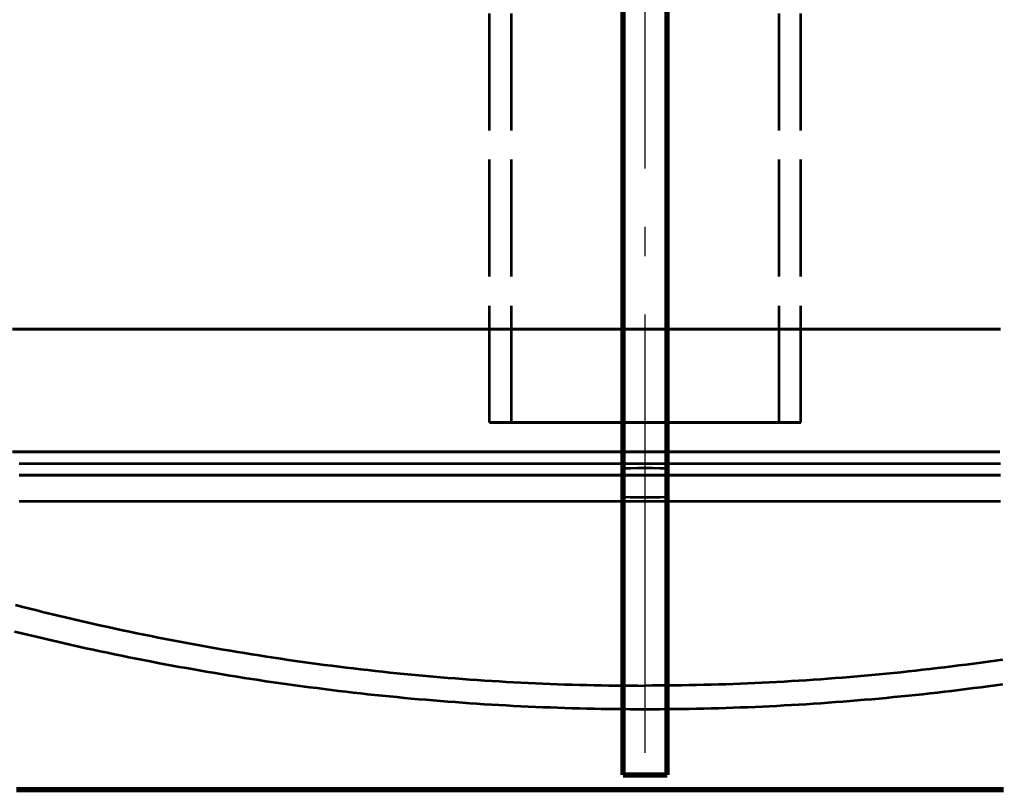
# Model space of a CAD drawing. Header units: millimetres. Extents: x 0 to 2382, y 0 to 420.
# Drawn here: x 137.77 to 171.25, y 153.47 to 179.81 of the extents above; entities that cross this region are included whole.
import ezdxf

# ---------------------------------------------------------------- set-up
doc = ezdxf.new("R2010")
doc.units = ezdxf.units.MM
doc.linetypes.add('IRAM-E-TRAZOS', pattern=[5, 4, -1])
doc.linetypes.add('IRAM-F-TRAZO-PUNTO', pattern=[20, 15, -2, 1, -2])
for name, color, linetype, lineweight in [('01-VISIBLE', 7, 'CONTINUOUS', 70), ('02-OCULTA', 4, 'IRAM-E-TRAZOS', 35), ('03-EJE', 1, 'IRAM-F-TRAZO-PUNTO', 18), ('04-COTA', 3, 'CONTINUOUS', 18)]:
    doc.layers.add(name, color=color, linetype=linetype, lineweight=lineweight)
doc.styles.add('ISO3098', font='isocpeur.ttf')
doc.dimstyles.new('FLAMA-IRAM', dxfattribs={"dimtxt": 3.5, "dimasz": 3.5, "dimexe": 2, "dimexo": 1.5, "dimgap": 1, "dimtad": 1, "dimdec": 1, "dimtxsty": 'ISO3098', "dimblk": 'IRAM_FLECHA', "dimblk1": 'IRAM_FLECHA', "dimblk2": 'IRAM_FLECHA', "dimcen": 2.5, "dimclrd": 256, "dimclre": 256, "dimclrt": 256, "dimazin": 3, "dimtfac": 1, "dimtmove": 0, "dimatfit": 3, "dimlwd": 18, "dimlwe": 18})

# ---------------------------------------------------------------- blocks, each defined once
blk = doc.blocks.new('IRAM_FLECHA')
blk.add_solid([(0, 0), (-1, 0.125), (-1, -0.125)])

msp = doc.modelspace()

# ---------------------------------------------------------------- linework, layer by layer
at = {"layer": '01-VISIBLE'}
for p, q in [((158.422, 153.971), (158.422, 204.809)), ((159.922, 153.971), (159.922, 204.809)), ((158.422, 153.971), (159.922, 153.971))]:
    msp.add_line(p, q, dxfattribs=at)
msp.add_lwpolyline([(137.672, 153.471), (137.922, 153.471), (138.172, 153.471), (138.422, 153.471), (138.672, 153.471), (138.922, 153.471), (139.172, 153.471), (139.422, 153.471), (139.672, 153.471), (139.922, 153.471), (140.172, 153.471), (140.422, 153.471), (140.672, 153.471), (140.922, 153.471), (141.172, 153.471), (141.422, 153.471), (141.672, 153.471), (141.922, 153.471), (142.172, 153.471), (142.422, 153.471), (142.672, 153.471), (142.922, 153.471), (143.172, 153.471), (143.422, 153.471), (143.672, 153.471), (143.922, 153.471), (144.172, 153.471), (144.422, 153.471), (144.672, 153.471), (144.922, 153.471), (145.172, 153.471), (145.422, 153.471), (145.672, 153.471), (145.922, 153.471), (146.172, 153.471), (146.422, 153.471), (146.672, 153.471), (146.922, 153.471), (147.172, 153.471), (147.422, 153.471), (147.672, 153.471), (147.922, 153.471), (148.172, 153.471), (148.422, 153.471), (148.672, 153.471), (148.922, 153.471), (149.172, 153.471), (149.422, 153.471), (149.672, 153.471), (149.922, 153.471), (150.172, 153.471), (150.422, 153.471), (150.672, 153.471), (150.922, 153.471), (151.172, 153.471), (151.422, 153.471), (151.672, 153.471), (151.922, 153.471), (152.172, 153.471), (152.422, 153.471), (152.672, 153.471), (152.922, 153.471), (153.172, 153.471), (153.422, 153.471), (153.672, 153.471), (153.922, 153.471), (154.172, 153.471), (154.422, 153.471), (154.672, 153.471), (154.922, 153.471), (155.172, 153.471), (155.422, 153.471), (155.672, 153.471), (155.922, 153.471), (156.172, 153.471), (156.422, 153.471), (156.672, 153.471), (156.922, 153.471), (157.172, 153.471), (157.422, 153.471), (157.672, 153.471), (157.922, 153.471), (158.172, 153.471), (158.422, 153.471), (158.672, 153.471), (158.922, 153.471), (159.172, 153.471), (159.422, 153.471), (159.672, 153.471), (159.922, 153.471), (160.172, 153.471), (160.422, 153.471), (160.672, 153.471), (160.922, 153.471), (161.172, 153.471), (161.422, 153.471), (161.672, 153.471), (161.922, 153.471), (162.172, 153.471), (162.422, 153.471), (162.672, 153.471), (162.922, 153.471), (163.172, 153.471), (163.422, 153.471), (163.672, 153.471), (163.922, 153.471), (164.172, 153.471), (164.422, 153.471), (164.672, 153.471), (164.922, 153.471), (165.172, 153.471), (165.422, 153.471), (165.672, 153.471), (165.922, 153.471), (166.172, 153.471), (166.422, 153.471), (166.672, 153.471), (166.922, 153.471), (167.172, 153.471), (167.422, 153.471), (167.672, 153.471), (167.922, 153.471), (168.172, 153.471), (168.422, 153.471), (168.672, 153.471), (168.922, 153.471), (169.172, 153.471), (169.422, 153.471), (169.672, 153.471), (169.922, 153.471), (170.172, 153.471), (170.422, 153.471), (170.672, 153.471), (170.922, 153.471), (171.172, 153.471), (171.422, 153.471)], dxfattribs=at)
at = {"layer": '02-OCULTA'}
for p, q in [((153.847, 166.021), (153.847, 342.821)), ((154.597, 166.021), (154.597, 342.821)), ((163.747, 166.021), (163.747, 342.821)), ((164.497, 166.021), (164.497, 342.821)), ((158.422, 164.465), (158.422, 311.114)), ((159.922, 164.465), (159.922, 311.114)), ((158.422, 153.971), (158.422, 163.478)), ((159.922, 153.971), (159.922, 163.478)), ((158.422, 153.971), (159.922, 153.971))]:
    msp.add_line(p, q, dxfattribs=at)
for points in [[(171.305, 169.221), (171.055, 169.221), (170.805, 169.221), (170.554, 169.221), (170.304, 169.221), (170.054, 169.221), (169.804, 169.221), (169.554, 169.221), (169.304, 169.221), (169.053, 169.221), (168.803, 169.221), (168.553, 169.221), (168.303, 169.221), (168.053, 169.221), (167.803, 169.221), (167.552, 169.221), (167.302, 169.221), (167.052, 169.221), (166.802, 169.221), (166.552, 169.221), (166.302, 169.221), (166.051, 169.221), (165.801, 169.221), (165.551, 169.221), (165.301, 169.221), (165.051, 169.221), (164.801, 169.221), (164.55, 169.221), (164.3, 169.221), (164.05, 169.221), (163.8, 169.221), (163.55, 169.221), (163.299, 169.221), (163.049, 169.221), (162.799, 169.221), (162.549, 169.221), (162.299, 169.221), (162.049, 169.221), (161.798, 169.221), (161.548, 169.221), (161.298, 169.221), (161.048, 169.221), (160.798, 169.221), (160.548, 169.221), (160.297, 169.221), (160.047, 169.221), (159.797, 169.221), (159.547, 169.221), (159.297, 169.221), (159.047, 169.221), (158.796, 169.221), (158.546, 169.221), (158.296, 169.221), (158.046, 169.221), (157.796, 169.221), (157.546, 169.221), (157.295, 169.221), (157.045, 169.221), (156.795, 169.221), (156.545, 169.221), (156.295, 169.221), (156.045, 169.221), (155.794, 169.221), (155.544, 169.221), (155.294, 169.221), (155.044, 169.221), (154.794, 169.221), (154.544, 169.221), (154.293, 169.221), (154.043, 169.221), (153.793, 169.221), (153.543, 169.221), (153.293, 169.221), (153.042, 169.221), (152.792, 169.221), (152.542, 169.221), (152.292, 169.221), (152.042, 169.221), (151.792, 169.221), (151.541, 169.221), (151.291, 169.221), (151.041, 169.221), (150.791, 169.221), (150.541, 169.221), (150.291, 169.221), (150.04, 169.221), (149.79, 169.221), (149.54, 169.221), (149.29, 169.221), (149.04, 169.221), (148.79, 169.221), (148.539, 169.221), (148.289, 169.221), (148.039, 169.221), (147.789, 169.221), (147.539, 169.221), (147.289, 169.221), (147.038, 169.221), (146.788, 169.221), (146.538, 169.221), (146.288, 169.221), (146.038, 169.221), (145.788, 169.221), (145.537, 169.221), (145.287, 169.221), (145.037, 169.221), (144.787, 169.221), (144.537, 169.221), (144.287, 169.221), (144.036, 169.221), (143.786, 169.221), (143.536, 169.221), (143.286, 169.221), (143.036, 169.221), (142.785, 169.221), (142.535, 169.221), (142.285, 169.221), (142.035, 169.221), (141.785, 169.221), (141.535, 169.221), (141.284, 169.221), (141.034, 169.221), (140.784, 169.221), (140.534, 169.221), (140.284, 169.221), (140.034, 169.221), (139.783, 169.221), (139.533, 169.221), (139.283, 169.221), (139.033, 169.221), (138.783, 169.221), (138.533, 169.221), (138.282, 169.221), (138.032, 169.221), (137.782, 169.221), (137.532, 169.221)], [(137.532, 169.221), (137.782, 169.221), (138.032, 169.221), (138.282, 169.221), (138.533, 169.221), (138.783, 169.221), (139.033, 169.221), (139.283, 169.221), (139.533, 169.221), (139.783, 169.221), (140.034, 169.221), (140.284, 169.221), (140.534, 169.221), (140.784, 169.221), (141.034, 169.221), (141.284, 169.221), (141.535, 169.221), (141.785, 169.221), (142.035, 169.221), (142.285, 169.221), (142.535, 169.221), (142.785, 169.221), (143.036, 169.221), (143.286, 169.221), (143.536, 169.221), (143.786, 169.221), (144.036, 169.221), (144.287, 169.221), (144.537, 169.221), (144.787, 169.221), (145.037, 169.221), (145.287, 169.221), (145.537, 169.221), (145.788, 169.221), (146.038, 169.221), (146.288, 169.221), (146.538, 169.221), (146.788, 169.221), (147.038, 169.221), (147.289, 169.221), (147.539, 169.221), (147.789, 169.221), (148.039, 169.221), (148.289, 169.221), (148.539, 169.221), (148.79, 169.221), (149.04, 169.221), (149.29, 169.221), (149.54, 169.221), (149.79, 169.221), (150.04, 169.221), (150.291, 169.221), (150.541, 169.221), (150.791, 169.221), (151.041, 169.221), (151.291, 169.221), (151.541, 169.221), (151.792, 169.221), (152.042, 169.221), (152.292, 169.221), (152.542, 169.221), (152.792, 169.221), (153.042, 169.221), (153.293, 169.221), (153.543, 169.221), (153.793, 169.221), (154.043, 169.221), (154.293, 169.221), (154.544, 169.221), (154.794, 169.221), (155.044, 169.221), (155.294, 169.221), (155.544, 169.221), (155.794, 169.221), (156.045, 169.221), (156.295, 169.221), (156.545, 169.221), (156.795, 169.221), (157.045, 169.221), (157.295, 169.221), (157.546, 169.221), (157.796, 169.221), (158.046, 169.221), (158.296, 169.221), (158.546, 169.221), (158.796, 169.221), (159.047, 169.221), (159.297, 169.221), (159.547, 169.221), (159.797, 169.221), (160.047, 169.221), (160.297, 169.221), (160.548, 169.221), (160.798, 169.221), (161.048, 169.221), (161.298, 169.221), (161.548, 169.221), (161.798, 169.221), (162.049, 169.221), (162.299, 169.221), (162.549, 169.221), (162.799, 169.221), (163.049, 169.221), (163.299, 169.221), (163.55, 169.221), (163.8, 169.221), (164.05, 169.221), (164.3, 169.221), (164.55, 169.221), (164.801, 169.221), (165.051, 169.221), (165.301, 169.221), (165.551, 169.221), (165.801, 169.221), (166.051, 169.221), (166.302, 169.221), (166.552, 169.221), (166.802, 169.221), (167.052, 169.221), (167.302, 169.221), (167.552, 169.221), (167.803, 169.221), (168.053, 169.221), (168.303, 169.221), (168.553, 169.221), (168.803, 169.221), (169.053, 169.221), (169.304, 169.221), (169.554, 169.221), (169.804, 169.221), (170.054, 169.221), (170.304, 169.221), (170.554, 169.221), (170.805, 169.221), (171.055, 169.221), (171.305, 169.221)], [(171.321, 169.221), (171.07, 169.221), (170.82, 169.221), (170.569, 169.221), (170.319, 169.221), (170.068, 169.221), (169.818, 169.221), (169.567, 169.221), (169.317, 169.221), (169.066, 169.221), (168.816, 169.221), (168.565, 169.221), (168.315, 169.221), (168.064, 169.221), (167.814, 169.221), (167.563, 169.221), (167.313, 169.221), (167.062, 169.221), (166.812, 169.221), (166.561, 169.221), (166.311, 169.221), (166.06, 169.221), (165.81, 169.221), (165.559, 169.221), (165.309, 169.221), (165.058, 169.221), (164.808, 169.221), (164.557, 169.221), (164.307, 169.221), (164.056, 169.221), (163.806, 169.221), (163.555, 169.221), (163.305, 169.221), (163.054, 169.221), (162.804, 169.221), (162.553, 169.221), (162.303, 169.221), (162.052, 169.221), (161.802, 169.221), (161.551, 169.221), (161.301, 169.221), (161.05, 169.221), (160.8, 169.221), (160.549, 169.221), (160.299, 169.221), (160.048, 169.221), (159.798, 169.221), (159.547, 169.221), (159.297, 169.221), (159.046, 169.221), (158.796, 169.221), (158.545, 169.221), (158.295, 169.221), (158.044, 169.221), (157.794, 169.221), (157.543, 169.221), (157.293, 169.221), (157.042, 169.221), (156.792, 169.221), (156.541, 169.221), (156.291, 169.221), (156.04, 169.221), (155.79, 169.221), (155.539, 169.221), (155.289, 169.221), (155.038, 169.221), (154.788, 169.221), (154.537, 169.221), (154.287, 169.221), (154.036, 169.221), (153.786, 169.221), (153.535, 169.221), (153.285, 169.221), (153.034, 169.221), (152.784, 169.221), (152.533, 169.221), (152.283, 169.221), (152.032, 169.221), (151.782, 169.221), (151.531, 169.221), (151.281, 169.221), (151.03, 169.221), (150.78, 169.221), (150.529, 169.221), (150.279, 169.221), (150.028, 169.221), (149.778, 169.221), (149.527, 169.221), (149.277, 169.221), (149.026, 169.221), (148.776, 169.221), (148.525, 169.221), (148.275, 169.221), (148.024, 169.221), (147.774, 169.221), (147.523, 169.221), (147.273, 169.221), (147.022, 169.221), (146.772, 169.221), (146.521, 169.221), (146.271, 169.221), (146.02, 169.221), (145.77, 169.221), (145.519, 169.221), (145.269, 169.221), (145.018, 169.221), (144.768, 169.221), (144.517, 169.221), (144.267, 169.221), (144.016, 169.221), (143.766, 169.221), (143.515, 169.221), (143.265, 169.221), (143.014, 169.221), (142.764, 169.221), (142.513, 169.221), (142.263, 169.221), (142.012, 169.221), (141.762, 169.221), (141.511, 169.221), (141.261, 169.221), (141.01, 169.221), (140.76, 169.221), (140.509, 169.221), (140.259, 169.221), (140.008, 169.221), (139.758, 169.221), (139.507, 169.221), (139.257, 169.221), (139.006, 169.221), (138.756, 169.221), (138.505, 169.221), (138.255, 169.221), (138.004, 169.221), (137.754, 169.221)], [(137.754, 169.221), (138.004, 169.221), (138.255, 169.221), (138.505, 169.221), (138.756, 169.221), (139.006, 169.221), (139.257, 169.221), (139.507, 169.221), (139.758, 169.221), (140.008, 169.221), (140.259, 169.221), (140.509, 169.221), (140.76, 169.221), (141.01, 169.221), (141.261, 169.221), (141.511, 169.221), (141.762, 169.221), (142.012, 169.221), (142.263, 169.221), (142.513, 169.221), (142.764, 169.221), (143.014, 169.221), (143.265, 169.221), (143.515, 169.221), (143.766, 169.221), (144.016, 169.221), (144.267, 169.221), (144.517, 169.221), (144.768, 169.221), (145.018, 169.221), (145.269, 169.221), (145.519, 169.221), (145.77, 169.221), (146.02, 169.221), (146.271, 169.221), (146.521, 169.221), (146.772, 169.221), (147.022, 169.221), (147.273, 169.221), (147.523, 169.221), (147.774, 169.221), (148.024, 169.221), (148.275, 169.221), (148.525, 169.221), (148.776, 169.221), (149.026, 169.221), (149.277, 169.221), (149.527, 169.221), (149.778, 169.221), (150.028, 169.221), (150.279, 169.221), (150.529, 169.221), (150.78, 169.221), (151.03, 169.221), (151.281, 169.221), (151.531, 169.221), (151.782, 169.221), (152.032, 169.221), (152.283, 169.221), (152.533, 169.221), (152.784, 169.221), (153.034, 169.221), (153.285, 169.221), (153.535, 169.221), (153.786, 169.221), (154.036, 169.221), (154.287, 169.221), (154.537, 169.221), (154.788, 169.221), (155.038, 169.221), (155.289, 169.221), (155.539, 169.221), (155.79, 169.221), (156.04, 169.221), (156.291, 169.221), (156.541, 169.221), (156.792, 169.221), (157.042, 169.221), (157.293, 169.221), (157.543, 169.221), (157.794, 169.221), (158.044, 169.221), (158.295, 169.221), (158.545, 169.221), (158.796, 169.221), (159.046, 169.221), (159.297, 169.221), (159.547, 169.221), (159.798, 169.221), (160.048, 169.221), (160.299, 169.221), (160.549, 169.221), (160.8, 169.221), (161.05, 169.221), (161.301, 169.221), (161.551, 169.221), (161.802, 169.221), (162.052, 169.221), (162.303, 169.221), (162.553, 169.221), (162.804, 169.221), (163.054, 169.221), (163.305, 169.221), (163.555, 169.221), (163.806, 169.221), (164.056, 169.221), (164.307, 169.221), (164.557, 169.221), (164.808, 169.221), (165.058, 169.221), (165.309, 169.221), (165.559, 169.221), (165.81, 169.221), (166.06, 169.221), (166.311, 169.221), (166.561, 169.221), (166.812, 169.221), (167.062, 169.221), (167.313, 169.221), (167.563, 169.221), (167.814, 169.221), (168.064, 169.221), (168.315, 169.221), (168.565, 169.221), (168.816, 169.221), (169.066, 169.221), (169.317, 169.221), (169.567, 169.221), (169.818, 169.221), (170.068, 169.221), (170.319, 169.221), (170.569, 169.221), (170.82, 169.221), (171.07, 169.221), (171.321, 169.221)], [(164.497, 166.021), (164.243, 166.021), (163.99, 166.021), (163.736, 166.021), (163.482, 166.021), (163.229, 166.021), (162.975, 166.021), (162.722, 166.021), (162.468, 166.021), (162.215, 166.021), (161.961, 166.021), (161.707, 166.021), (161.454, 166.021), (161.2, 166.021), (160.947, 166.021), (160.693, 166.021), (160.44, 166.021), (160.186, 166.021), (159.932, 166.021), (159.679, 166.021), (159.425, 166.021), (159.172, 166.021), (158.918, 166.021), (158.665, 166.021), (158.411, 166.021), (158.157, 166.021), (157.904, 166.021), (157.65, 166.021), (157.397, 166.021), (157.143, 166.021), (156.89, 166.021), (156.636, 166.021), (156.382, 166.021), (156.129, 166.021), (155.875, 166.021), (155.622, 166.021), (155.368, 166.021), (155.115, 166.021), (154.861, 166.021), (154.607, 166.021), (154.354, 166.021), (154.1, 166.021), (153.847, 166.021)], [(153.847, 166.021), (154.1, 166.021), (154.354, 166.021), (154.607, 166.021), (154.861, 166.021), (155.115, 166.021), (155.368, 166.021), (155.622, 166.021), (155.875, 166.021), (156.129, 166.021), (156.382, 166.021), (156.636, 166.021), (156.89, 166.021), (157.143, 166.021), (157.397, 166.021), (157.65, 166.021), (157.904, 166.021), (158.157, 166.021), (158.411, 166.021), (158.665, 166.021), (158.918, 166.021), (159.172, 166.021), (159.425, 166.021), (159.679, 166.021), (159.932, 166.021), (160.186, 166.021), (160.44, 166.021), (160.693, 166.021), (160.947, 166.021), (161.2, 166.021), (161.454, 166.021), (161.707, 166.021), (161.961, 166.021), (162.215, 166.021), (162.468, 166.021), (162.722, 166.021), (162.975, 166.021), (163.229, 166.021), (163.482, 166.021), (163.736, 166.021), (163.99, 166.021), (164.243, 166.021), (164.497, 166.021)], [(163.747, 166.021), (163.492, 166.021), (163.238, 166.021), (162.984, 166.021), (162.73, 166.021), (162.476, 166.021), (162.222, 166.021), (161.967, 166.021), (161.713, 166.021), (161.459, 166.021), (161.205, 166.021), (160.951, 166.021), (160.697, 166.021), (160.442, 166.021), (160.188, 166.021), (159.934, 166.021), (159.68, 166.021), (159.426, 166.021), (159.172, 166.021), (158.917, 166.021), (158.663, 166.021), (158.409, 166.021), (158.155, 166.021), (157.901, 166.021), (157.647, 166.021), (157.392, 166.021), (157.138, 166.021), (156.884, 166.021), (156.63, 166.021), (156.376, 166.021), (156.122, 166.021), (155.867, 166.021), (155.613, 166.021), (155.359, 166.021), (155.105, 166.021), (154.851, 166.021), (154.597, 166.021)], [(154.597, 166.021), (154.851, 166.021), (155.105, 166.021), (155.359, 166.021), (155.613, 166.021), (155.867, 166.021), (156.122, 166.021), (156.376, 166.021), (156.63, 166.021), (156.884, 166.021), (157.138, 166.021), (157.392, 166.021), (157.647, 166.021), (157.901, 166.021), (158.155, 166.021), (158.409, 166.021), (158.663, 166.021), (158.917, 166.021), (159.172, 166.021), (159.426, 166.021), (159.68, 166.021), (159.934, 166.021), (160.188, 166.021), (160.442, 166.021), (160.697, 166.021), (160.951, 166.021), (161.205, 166.021), (161.459, 166.021), (161.713, 166.021), (161.967, 166.021), (162.222, 166.021), (162.476, 166.021), (162.73, 166.021), (162.984, 166.021), (163.238, 166.021), (163.492, 166.021), (163.747, 166.021)], [(171.305, 165.021), (171.055, 165.021), (170.805, 165.021), (170.554, 165.021), (170.304, 165.021), (170.054, 165.021), (169.804, 165.021), (169.554, 165.021), (169.304, 165.021), (169.053, 165.021), (168.803, 165.021), (168.553, 165.021), (168.303, 165.021), (168.053, 165.021), (167.803, 165.021), (167.552, 165.021), (167.302, 165.021), (167.052, 165.021), (166.802, 165.021), (166.552, 165.021), (166.302, 165.021), (166.051, 165.021), (165.801, 165.021), (165.551, 165.021), (165.301, 165.021), (165.051, 165.021), (164.801, 165.021), (164.55, 165.021), (164.3, 165.021), (164.05, 165.021), (163.8, 165.021), (163.55, 165.021), (163.299, 165.021), (163.049, 165.021), (162.799, 165.021), (162.549, 165.021), (162.299, 165.021), (162.049, 165.021), (161.798, 165.021), (161.548, 165.021), (161.298, 165.021), (161.048, 165.021), (160.798, 165.021), (160.548, 165.021), (160.297, 165.021), (160.047, 165.021), (159.797, 165.021), (159.547, 165.021), (159.297, 165.021), (159.047, 165.021), (158.796, 165.021), (158.546, 165.021), (158.296, 165.021), (158.046, 165.021), (157.796, 165.021), (157.546, 165.021), (157.295, 165.021), (157.045, 165.021), (156.795, 165.021), (156.545, 165.021), (156.295, 165.021), (156.045, 165.021), (155.794, 165.021), (155.544, 165.021), (155.294, 165.021), (155.044, 165.021), (154.794, 165.021), (154.544, 165.021), (154.293, 165.021), (154.043, 165.021), (153.793, 165.021), (153.543, 165.021), (153.293, 165.021), (153.042, 165.021), (152.792, 165.021), (152.542, 165.021), (152.292, 165.021), (152.042, 165.021), (151.792, 165.021), (151.541, 165.021), (151.291, 165.021), (151.041, 165.021), (150.791, 165.021), (150.541, 165.021), (150.291, 165.021), (150.04, 165.021), (149.79, 165.021), (149.54, 165.021), (149.29, 165.021), (149.04, 165.021), (148.79, 165.021), (148.539, 165.021), (148.289, 165.021), (148.039, 165.021), (147.789, 165.021), (147.539, 165.021), (147.289, 165.021), (147.038, 165.021), (146.788, 165.021), (146.538, 165.021), (146.288, 165.021), (146.038, 165.021), (145.788, 165.021), (145.537, 165.021), (145.287, 165.021), (145.037, 165.021), (144.787, 165.021), (144.537, 165.021), (144.287, 165.021), (144.036, 165.021), (143.786, 165.021), (143.536, 165.021), (143.286, 165.021), (143.036, 165.021), (142.785, 165.021), (142.535, 165.021), (142.285, 165.021), (142.035, 165.021), (141.785, 165.021), (141.535, 165.021), (141.284, 165.021), (141.034, 165.021), (140.784, 165.021), (140.534, 165.021), (140.284, 165.021), (140.034, 165.021), (139.783, 165.021), (139.533, 165.021), (139.283, 165.021), (139.033, 165.021), (138.783, 165.021), (138.533, 165.021), (138.282, 165.021), (138.032, 165.021), (137.782, 165.021), (137.532, 165.021)], [(137.532, 165.021), (137.782, 165.021), (138.032, 165.021), (138.282, 165.021), (138.533, 165.021), (138.783, 165.021), (139.033, 165.021), (139.283, 165.021), (139.533, 165.021), (139.783, 165.021), (140.034, 165.021), (140.284, 165.021), (140.534, 165.021), (140.784, 165.021), (141.034, 165.021), (141.284, 165.021), (141.535, 165.021), (141.785, 165.021), (142.035, 165.021), (142.285, 165.021), (142.535, 165.021), (142.785, 165.021), (143.036, 165.021), (143.286, 165.021), (143.536, 165.021), (143.786, 165.021), (144.036, 165.021), (144.287, 165.021), (144.537, 165.021), (144.787, 165.021), (145.037, 165.021), (145.287, 165.021), (145.537, 165.021), (145.788, 165.021), (146.038, 165.021), (146.288, 165.021), (146.538, 165.021), (146.788, 165.021), (147.038, 165.021), (147.289, 165.021), (147.539, 165.021), (147.789, 165.021), (148.039, 165.021), (148.289, 165.021), (148.539, 165.021), (148.79, 165.021), (149.04, 165.021), (149.29, 165.021), (149.54, 165.021), (149.79, 165.021), (150.04, 165.021), (150.291, 165.021), (150.541, 165.021), (150.791, 165.021), (151.041, 165.021), (151.291, 165.021), (151.541, 165.021), (151.792, 165.021), (152.042, 165.021), (152.292, 165.021), (152.542, 165.021), (152.792, 165.021), (153.042, 165.021), (153.293, 165.021), (153.543, 165.021), (153.793, 165.021), (154.043, 165.021), (154.293, 165.021), (154.544, 165.021), (154.794, 165.021), (155.044, 165.021), (155.294, 165.021), (155.544, 165.021), (155.794, 165.021), (156.045, 165.021), (156.295, 165.021), (156.545, 165.021), (156.795, 165.021), (157.045, 165.021), (157.295, 165.021), (157.546, 165.021), (157.796, 165.021), (158.046, 165.021), (158.296, 165.021), (158.546, 165.021), (158.796, 165.021), (159.047, 165.021), (159.297, 165.021), (159.547, 165.021), (159.797, 165.021), (160.047, 165.021), (160.297, 165.021), (160.548, 165.021), (160.798, 165.021), (161.048, 165.021), (161.298, 165.021), (161.548, 165.021), (161.798, 165.021), (162.049, 165.021), (162.299, 165.021), (162.549, 165.021), (162.799, 165.021), (163.049, 165.021), (163.299, 165.021), (163.55, 165.021), (163.8, 165.021), (164.05, 165.021), (164.3, 165.021), (164.55, 165.021), (164.801, 165.021), (165.051, 165.021), (165.301, 165.021), (165.551, 165.021), (165.801, 165.021), (166.051, 165.021), (166.302, 165.021), (166.552, 165.021), (166.802, 165.021), (167.052, 165.021), (167.302, 165.021), (167.552, 165.021), (167.803, 165.021), (168.053, 165.021), (168.303, 165.021), (168.553, 165.021), (168.803, 165.021), (169.053, 165.021), (169.304, 165.021), (169.554, 165.021), (169.804, 165.021), (170.054, 165.021), (170.304, 165.021), (170.554, 165.021), (170.805, 165.021), (171.055, 165.021), (171.305, 165.021)], [(171.321, 164.611), (171.07, 164.611), (170.82, 164.611), (170.569, 164.611), (170.319, 164.611), (170.068, 164.611), (169.818, 164.611), (169.567, 164.611), (169.317, 164.611), (169.066, 164.611), (168.816, 164.611), (168.565, 164.611), (168.315, 164.611), (168.064, 164.611), (167.814, 164.611), (167.563, 164.611), (167.313, 164.611), (167.062, 164.611), (166.812, 164.611), (166.561, 164.611), (166.311, 164.611), (166.06, 164.611), (165.81, 164.611), (165.559, 164.611), (165.309, 164.611), (165.058, 164.611), (164.808, 164.611), (164.557, 164.611), (164.307, 164.611), (164.056, 164.611), (163.806, 164.611), (163.555, 164.611), (163.305, 164.611), (163.054, 164.611), (162.804, 164.611), (162.553, 164.611), (162.303, 164.611), (162.052, 164.611), (161.802, 164.611), (161.551, 164.611), (161.301, 164.611), (161.05, 164.611), (160.8, 164.611), (160.549, 164.611), (160.299, 164.611), (160.048, 164.611), (159.798, 164.611), (159.547, 164.611), (159.297, 164.611), (159.046, 164.611), (158.796, 164.611), (158.545, 164.611), (158.295, 164.611), (158.044, 164.611), (157.794, 164.611), (157.543, 164.611), (157.293, 164.611), (157.042, 164.611), (156.792, 164.611), (156.541, 164.611), (156.291, 164.611), (156.04, 164.611), (155.79, 164.611), (155.539, 164.611), (155.289, 164.611), (155.038, 164.611), (154.788, 164.611), (154.537, 164.611), (154.287, 164.611), (154.036, 164.611), (153.786, 164.611), (153.535, 164.611), (153.285, 164.611), (153.034, 164.611), (152.784, 164.611), (152.533, 164.611), (152.283, 164.611), (152.032, 164.611), (151.782, 164.611), (151.531, 164.611), (151.281, 164.611), (151.03, 164.611), (150.78, 164.611), (150.529, 164.611), (150.279, 164.611), (150.028, 164.611), (149.778, 164.611), (149.527, 164.611), (149.277, 164.611), (149.026, 164.611), (148.776, 164.611), (148.525, 164.611), (148.275, 164.611), (148.024, 164.611), (147.774, 164.611), (147.523, 164.611), (147.273, 164.611), (147.022, 164.611), (146.772, 164.611), (146.521, 164.611), (146.271, 164.611), (146.02, 164.611), (145.77, 164.611), (145.519, 164.611), (145.269, 164.611), (145.018, 164.611), (144.768, 164.611), (144.517, 164.611), (144.267, 164.611), (144.016, 164.611), (143.766, 164.611), (143.515, 164.611), (143.265, 164.611), (143.014, 164.611), (142.764, 164.611), (142.513, 164.611), (142.263, 164.611), (142.012, 164.611), (141.762, 164.611), (141.511, 164.611), (141.261, 164.611), (141.01, 164.611), (140.76, 164.611), (140.509, 164.611), (140.259, 164.611), (140.008, 164.611), (139.758, 164.611), (139.507, 164.611), (139.257, 164.611), (139.006, 164.611), (138.756, 164.611), (138.505, 164.611), (138.255, 164.611), (138.004, 164.611), (137.754, 164.611)], [(171.321, 164.611), (171.07, 164.611), (170.82, 164.611), (170.569, 164.611), (170.319, 164.611), (170.068, 164.611), (169.818, 164.611), (169.567, 164.611), (169.317, 164.611), (169.066, 164.611), (168.816, 164.611), (168.565, 164.611), (168.315, 164.611), (168.064, 164.611), (167.814, 164.611), (167.563, 164.611), (167.313, 164.611), (167.062, 164.611), (166.812, 164.611), (166.561, 164.611), (166.311, 164.611), (166.06, 164.611), (165.81, 164.611), (165.559, 164.611), (165.309, 164.611), (165.058, 164.611), (164.808, 164.611), (164.557, 164.611), (164.307, 164.611), (164.056, 164.611), (163.806, 164.611), (163.555, 164.611), (163.305, 164.611), (163.054, 164.611), (162.804, 164.611), (162.553, 164.611), (162.303, 164.611), (162.052, 164.611), (161.802, 164.611), (161.551, 164.611), (161.301, 164.611), (161.05, 164.611), (160.8, 164.611), (160.549, 164.611), (160.299, 164.611), (160.048, 164.611), (159.798, 164.611), (159.547, 164.611), (159.297, 164.611), (159.046, 164.611), (158.796, 164.611), (158.545, 164.611), (158.295, 164.611), (158.044, 164.611), (157.794, 164.611), (157.543, 164.611), (157.293, 164.611), (157.042, 164.611), (156.792, 164.611), (156.541, 164.611), (156.291, 164.611), (156.04, 164.611), (155.79, 164.611), (155.539, 164.611), (155.289, 164.611), (155.038, 164.611), (154.788, 164.611), (154.537, 164.611), (154.287, 164.611), (154.036, 164.611), (153.786, 164.611), (153.535, 164.611), (153.285, 164.611), (153.034, 164.611), (152.784, 164.611), (152.533, 164.611), (152.283, 164.611), (152.032, 164.611), (151.782, 164.611), (151.531, 164.611), (151.281, 164.611), (151.03, 164.611), (150.78, 164.611), (150.529, 164.611), (150.279, 164.611), (150.028, 164.611), (149.778, 164.611), (149.527, 164.611), (149.277, 164.611), (149.026, 164.611), (148.776, 164.611), (148.525, 164.611), (148.275, 164.611), (148.024, 164.611), (147.774, 164.611), (147.523, 164.611), (147.273, 164.611), (147.022, 164.611), (146.772, 164.611), (146.521, 164.611), (146.271, 164.611), (146.02, 164.611), (145.77, 164.611), (145.519, 164.611), (145.269, 164.611), (145.018, 164.611), (144.768, 164.611), (144.517, 164.611), (144.267, 164.611), (144.016, 164.611), (143.766, 164.611), (143.515, 164.611), (143.265, 164.611), (143.014, 164.611), (142.764, 164.611), (142.513, 164.611), (142.263, 164.611), (142.012, 164.611), (141.762, 164.611), (141.511, 164.611), (141.261, 164.611), (141.01, 164.611), (140.76, 164.611), (140.509, 164.611), (140.259, 164.611), (140.008, 164.611), (139.758, 164.611), (139.507, 164.611), (139.257, 164.611), (139.006, 164.611), (138.756, 164.611), (138.505, 164.611), (138.255, 164.611), (138.004, 164.611), (137.754, 164.611)], [(158.422, 164.465), (158.672, 164.468), (158.922, 164.47), (159.172, 164.471), (159.422, 164.47), (159.672, 164.468), (159.922, 164.465)], [(158.422, 163.971), (158.422, 164.054), (158.422, 164.136), (158.422, 164.218), (158.422, 164.3), (158.422, 164.383), (158.422, 164.465)], [(159.922, 163.971), (159.922, 164.054), (159.922, 164.136), (159.922, 164.218), (159.922, 164.3), (159.922, 164.383), (159.922, 164.465)], [(171.321, 164.221), (171.07, 164.221), (170.82, 164.221), (170.569, 164.221), (170.319, 164.221), (170.068, 164.221), (169.818, 164.221), (169.567, 164.221), (169.317, 164.221), (169.066, 164.221), (168.816, 164.221), (168.565, 164.221), (168.315, 164.221), (168.064, 164.221), (167.814, 164.221), (167.563, 164.221), (167.313, 164.221), (167.062, 164.221), (166.812, 164.221), (166.561, 164.221), (166.311, 164.221), (166.06, 164.221), (165.81, 164.221), (165.559, 164.221), (165.309, 164.221), (165.058, 164.221), (164.808, 164.221), (164.557, 164.221), (164.307, 164.221), (164.056, 164.221), (163.806, 164.221), (163.555, 164.221), (163.305, 164.221), (163.054, 164.221), (162.804, 164.221), (162.553, 164.221), (162.303, 164.221), (162.052, 164.221), (161.802, 164.221), (161.551, 164.221), (161.301, 164.221), (161.05, 164.221), (160.8, 164.221), (160.549, 164.221), (160.299, 164.221), (160.048, 164.221), (159.798, 164.221), (159.547, 164.221), (159.297, 164.221), (159.046, 164.221), (158.796, 164.221), (158.545, 164.221), (158.295, 164.221), (158.044, 164.221), (157.794, 164.221), (157.543, 164.221), (157.293, 164.221), (157.042, 164.221), (156.792, 164.221), (156.541, 164.221), (156.291, 164.221), (156.04, 164.221), (155.79, 164.221), (155.539, 164.221), (155.289, 164.221), (155.038, 164.221), (154.788, 164.221), (154.537, 164.221), (154.287, 164.221), (154.036, 164.221), (153.786, 164.221), (153.535, 164.221), (153.285, 164.221), (153.034, 164.221), (152.784, 164.221), (152.533, 164.221), (152.283, 164.221), (152.032, 164.221), (151.782, 164.221), (151.531, 164.221), (151.281, 164.221), (151.03, 164.221), (150.78, 164.221), (150.529, 164.221), (150.279, 164.221), (150.028, 164.221), (149.778, 164.221), (149.527, 164.221), (149.277, 164.221), (149.026, 164.221), (148.776, 164.221), (148.525, 164.221), (148.275, 164.221), (148.024, 164.221), (147.774, 164.221), (147.523, 164.221), (147.273, 164.221), (147.022, 164.221), (146.772, 164.221), (146.521, 164.221), (146.271, 164.221), (146.02, 164.221), (145.77, 164.221), (145.519, 164.221), (145.269, 164.221), (145.018, 164.221), (144.768, 164.221), (144.517, 164.221), (144.267, 164.221), (144.016, 164.221), (143.766, 164.221), (143.515, 164.221), (143.265, 164.221), (143.014, 164.221), (142.764, 164.221), (142.513, 164.221), (142.263, 164.221), (142.012, 164.221), (141.762, 164.221), (141.511, 164.221), (141.261, 164.221), (141.01, 164.221), (140.76, 164.221), (140.509, 164.221), (140.259, 164.221), (140.008, 164.221), (139.758, 164.221), (139.507, 164.221), (139.257, 164.221), (139.006, 164.221), (138.756, 164.221), (138.505, 164.221), (138.255, 164.221), (138.004, 164.221), (137.754, 164.221)], [(137.754, 164.221), (138.004, 164.221), (138.255, 164.221), (138.505, 164.221), (138.756, 164.221), (139.006, 164.221), (139.257, 164.221), (139.507, 164.221), (139.758, 164.221), (140.008, 164.221), (140.259, 164.221), (140.509, 164.221), (140.76, 164.221), (141.01, 164.221), (141.261, 164.221), (141.511, 164.221), (141.762, 164.221), (142.012, 164.221), (142.263, 164.221), (142.513, 164.221), (142.764, 164.221), (143.014, 164.221), (143.265, 164.221), (143.515, 164.221), (143.766, 164.221), (144.016, 164.221), (144.267, 164.221), (144.517, 164.221), (144.768, 164.221), (145.018, 164.221), (145.269, 164.221), (145.519, 164.221), (145.77, 164.221), (146.02, 164.221), (146.271, 164.221), (146.521, 164.221), (146.772, 164.221), (147.022, 164.221), (147.273, 164.221), (147.523, 164.221), (147.774, 164.221), (148.024, 164.221), (148.275, 164.221), (148.525, 164.221), (148.776, 164.221), (149.026, 164.221), (149.277, 164.221), (149.527, 164.221), (149.778, 164.221), (150.028, 164.221), (150.279, 164.221), (150.529, 164.221), (150.78, 164.221), (151.03, 164.221), (151.281, 164.221), (151.531, 164.221), (151.782, 164.221), (152.032, 164.221), (152.283, 164.221), (152.533, 164.221), (152.784, 164.221), (153.034, 164.221), (153.285, 164.221), (153.535, 164.221), (153.786, 164.221), (154.036, 164.221), (154.287, 164.221), (154.537, 164.221), (154.788, 164.221), (155.038, 164.221), (155.289, 164.221), (155.539, 164.221), (155.79, 164.221), (156.04, 164.221), (156.291, 164.221), (156.541, 164.221), (156.792, 164.221), (157.042, 164.221), (157.293, 164.221), (157.543, 164.221), (157.794, 164.221), (158.044, 164.221), (158.295, 164.221), (158.545, 164.221), (158.796, 164.221), (159.046, 164.221), (159.297, 164.221), (159.547, 164.221), (159.798, 164.221), (160.048, 164.221), (160.299, 164.221), (160.549, 164.221), (160.8, 164.221), (161.05, 164.221), (161.301, 164.221), (161.551, 164.221), (161.802, 164.221), (162.052, 164.221), (162.303, 164.221), (162.553, 164.221), (162.804, 164.221), (163.054, 164.221), (163.305, 164.221), (163.555, 164.221), (163.806, 164.221), (164.056, 164.221), (164.307, 164.221), (164.557, 164.221), (164.808, 164.221), (165.058, 164.221), (165.309, 164.221), (165.559, 164.221), (165.81, 164.221), (166.06, 164.221), (166.311, 164.221), (166.561, 164.221), (166.812, 164.221), (167.062, 164.221), (167.313, 164.221), (167.563, 164.221), (167.814, 164.221), (168.064, 164.221), (168.315, 164.221), (168.565, 164.221), (168.816, 164.221), (169.066, 164.221), (169.317, 164.221), (169.567, 164.221), (169.818, 164.221), (170.068, 164.221), (170.319, 164.221), (170.569, 164.221), (170.82, 164.221), (171.07, 164.221), (171.321, 164.221)], [(158.422, 163.478), (158.422, 163.56), (158.422, 163.642), (158.422, 163.725), (158.422, 163.807), (158.422, 163.889), (158.422, 163.971)], [(159.922, 163.478), (159.922, 163.56), (159.922, 163.642), (159.922, 163.725), (159.922, 163.807), (159.922, 163.889), (159.922, 163.971)], [(158.422, 163.478), (158.672, 163.475), (158.922, 163.473), (159.172, 163.472), (159.422, 163.473), (159.672, 163.475), (159.922, 163.478)], [(137.754, 163.331), (138.004, 163.331), (138.255, 163.331), (138.505, 163.331), (138.756, 163.331), (139.006, 163.331), (139.257, 163.331), (139.507, 163.331), (139.758, 163.331), (140.008, 163.331), (140.259, 163.331), (140.509, 163.331), (140.76, 163.331), (141.01, 163.331), (141.261, 163.331), (141.511, 163.331), (141.762, 163.331), (142.012, 163.331), (142.263, 163.331), (142.513, 163.331), (142.764, 163.331), (143.014, 163.331), (143.265, 163.331), (143.515, 163.331), (143.766, 163.331), (144.016, 163.331), (144.267, 163.331), (144.517, 163.331), (144.768, 163.331), (145.018, 163.331), (145.269, 163.331), (145.519, 163.331), (145.77, 163.331), (146.02, 163.331), (146.271, 163.331), (146.521, 163.331), (146.772, 163.331), (147.022, 163.331), (147.273, 163.331), (147.523, 163.331), (147.774, 163.331), (148.024, 163.331), (148.275, 163.331), (148.525, 163.331), (148.776, 163.331), (149.026, 163.331), (149.277, 163.331), (149.527, 163.331), (149.778, 163.331), (150.028, 163.331), (150.279, 163.331), (150.529, 163.331), (150.78, 163.331), (151.03, 163.331), (151.281, 163.331), (151.531, 163.331), (151.782, 163.331), (152.032, 163.331), (152.283, 163.331), (152.533, 163.331), (152.784, 163.331), (153.034, 163.331), (153.285, 163.331), (153.535, 163.331), (153.786, 163.331), (154.036, 163.331), (154.287, 163.331), (154.537, 163.331), (154.788, 163.331), (155.038, 163.331), (155.289, 163.331), (155.539, 163.331), (155.79, 163.331), (156.04, 163.331), (156.291, 163.331), (156.541, 163.331), (156.792, 163.331), (157.042, 163.331), (157.293, 163.331), (157.543, 163.331), (157.794, 163.331), (158.044, 163.331), (158.295, 163.331), (158.545, 163.331), (158.796, 163.331), (159.046, 163.331), (159.297, 163.331), (159.547, 163.331), (159.798, 163.331), (160.048, 163.331), (160.299, 163.331), (160.549, 163.331), (160.8, 163.331), (161.05, 163.331), (161.301, 163.331), (161.551, 163.331), (161.802, 163.331), (162.052, 163.331), (162.303, 163.331), (162.553, 163.331), (162.804, 163.331), (163.054, 163.331), (163.305, 163.331), (163.555, 163.331), (163.806, 163.331), (164.056, 163.331), (164.307, 163.331), (164.557, 163.331), (164.808, 163.331), (165.058, 163.331), (165.309, 163.331), (165.559, 163.331), (165.81, 163.331), (166.06, 163.331), (166.311, 163.331), (166.561, 163.331), (166.812, 163.331), (167.062, 163.331), (167.313, 163.331), (167.563, 163.331), (167.814, 163.331), (168.064, 163.331), (168.315, 163.331), (168.565, 163.331), (168.816, 163.331), (169.066, 163.331), (169.317, 163.331), (169.567, 163.331), (169.818, 163.331), (170.068, 163.331), (170.319, 163.331), (170.569, 163.331), (170.82, 163.331), (171.07, 163.331), (171.321, 163.331)], [(137.754, 163.331), (138.004, 163.331), (138.255, 163.331), (138.505, 163.331), (138.756, 163.331), (139.006, 163.331), (139.257, 163.331), (139.507, 163.331), (139.758, 163.331), (140.008, 163.331), (140.259, 163.331), (140.509, 163.331), (140.76, 163.331), (141.01, 163.331), (141.261, 163.331), (141.511, 163.331), (141.762, 163.331), (142.012, 163.331), (142.263, 163.331), (142.513, 163.331), (142.764, 163.331), (143.014, 163.331), (143.265, 163.331), (143.515, 163.331), (143.766, 163.331), (144.016, 163.331), (144.267, 163.331), (144.517, 163.331), (144.768, 163.331), (145.018, 163.331), (145.269, 163.331), (145.519, 163.331), (145.77, 163.331), (146.02, 163.331), (146.271, 163.331), (146.521, 163.331), (146.772, 163.331), (147.022, 163.331), (147.273, 163.331), (147.523, 163.331), (147.774, 163.331), (148.024, 163.331), (148.275, 163.331), (148.525, 163.331), (148.776, 163.331), (149.026, 163.331), (149.277, 163.331), (149.527, 163.331), (149.778, 163.331), (150.028, 163.331), (150.279, 163.331), (150.529, 163.331), (150.78, 163.331), (151.03, 163.331), (151.281, 163.331), (151.531, 163.331), (151.782, 163.331), (152.032, 163.331), (152.283, 163.331), (152.533, 163.331), (152.784, 163.331), (153.034, 163.331), (153.285, 163.331), (153.535, 163.331), (153.786, 163.331), (154.036, 163.331), (154.287, 163.331), (154.537, 163.331), (154.788, 163.331), (155.038, 163.331), (155.289, 163.331), (155.539, 163.331), (155.79, 163.331), (156.04, 163.331), (156.291, 163.331), (156.541, 163.331), (156.792, 163.331), (157.042, 163.331), (157.293, 163.331), (157.543, 163.331), (157.794, 163.331), (158.044, 163.331), (158.295, 163.331), (158.545, 163.331), (158.796, 163.331), (159.046, 163.331), (159.297, 163.331), (159.547, 163.331), (159.798, 163.331), (160.048, 163.331), (160.299, 163.331), (160.549, 163.331), (160.8, 163.331), (161.05, 163.331), (161.301, 163.331), (161.551, 163.331), (161.802, 163.331), (162.052, 163.331), (162.303, 163.331), (162.553, 163.331), (162.804, 163.331), (163.054, 163.331), (163.305, 163.331), (163.555, 163.331), (163.806, 163.331), (164.056, 163.331), (164.307, 163.331), (164.557, 163.331), (164.808, 163.331), (165.058, 163.331), (165.309, 163.331), (165.559, 163.331), (165.81, 163.331), (166.06, 163.331), (166.311, 163.331), (166.561, 163.331), (166.812, 163.331), (167.062, 163.331), (167.313, 163.331), (167.563, 163.331), (167.814, 163.331), (168.064, 163.331), (168.315, 163.331), (168.565, 163.331), (168.816, 163.331), (169.066, 163.331), (169.317, 163.331), (169.567, 163.331), (169.818, 163.331), (170.068, 163.331), (170.319, 163.331), (170.569, 163.331), (170.82, 163.331), (171.07, 163.331), (171.321, 163.331)], [(137.637, 159.784), (137.879, 159.722), (138.122, 159.66), (138.364, 159.6), (138.607, 159.54), (138.85, 159.481), (139.094, 159.422), (139.337, 159.364), (139.581, 159.307), (139.825, 159.251), (140.068, 159.195), (140.313, 159.14), (140.557, 159.085), (140.801, 159.031), (141.046, 158.978), (141.29, 158.926), (141.535, 158.874), (141.78, 158.823), (142.025, 158.772), (142.27, 158.723), (142.516, 158.674), (142.761, 158.625), (143.007, 158.578), (143.253, 158.531), (143.498, 158.484), (143.745, 158.439), (143.991, 158.394), (144.237, 158.35), (144.483, 158.306), (144.73, 158.264), (144.977, 158.222), (145.223, 158.18), (145.47, 158.14), (145.717, 158.1), (145.964, 158.06), (146.212, 158.022), (146.459, 157.984), (146.706, 157.947), (146.954, 157.91), (147.202, 157.875), (147.449, 157.84), (147.697, 157.806), (147.945, 157.772), (148.193, 157.739), (148.441, 157.707), (148.69, 157.676), (148.938, 157.645), (149.186, 157.615), (149.435, 157.586), (149.684, 157.558), (149.932, 157.53), (150.181, 157.503), (150.43, 157.477), (150.679, 157.451), (150.928, 157.426), (151.177, 157.402), (151.426, 157.379), (151.675, 157.356), (151.924, 157.334), (152.174, 157.313), (152.423, 157.293), (152.672, 157.273), (152.922, 157.254), (153.172, 157.236), (153.421, 157.218), (153.671, 157.202), (153.921, 157.186), (154.17, 157.17), (154.42, 157.156), (154.67, 157.142), (154.92, 157.129), (155.17, 157.117), (155.42, 157.105), (155.67, 157.094), (155.92, 157.084), (156.17, 157.075), (156.42, 157.067), (156.67, 157.059), (156.92, 157.052), (157.17, 157.045), (157.42, 157.04), (157.67, 157.035), (157.921, 157.031), (158.171, 157.027), (158.421, 157.025), (158.671, 157.023), (158.921, 157.022), (159.172, 157.021)], [(137.603, 158.875), (137.847, 158.815), (138.09, 158.757), (138.334, 158.698), (138.577, 158.641), (138.821, 158.584), (139.065, 158.527), (139.309, 158.472), (139.553, 158.417), (139.798, 158.362), (140.042, 158.309), (140.287, 158.256), (140.532, 158.203), (140.777, 158.151), (141.022, 158.1), (141.267, 158.05), (141.513, 158), (141.758, 157.951), (142.004, 157.903), (142.25, 157.855), (142.496, 157.808), (142.742, 157.761), (142.988, 157.715), (143.234, 157.67), (143.481, 157.626), (143.727, 157.582), (143.974, 157.539), (144.22, 157.497), (144.467, 157.455), (144.714, 157.414), (144.961, 157.373), (145.209, 157.334), (145.456, 157.294), (145.703, 157.256), (145.951, 157.218), (146.199, 157.181), (146.446, 157.145), (146.694, 157.11), (146.942, 157.075), (147.19, 157.04), (147.438, 157.007), (147.687, 156.974), (147.935, 156.942), (148.183, 156.91), (148.432, 156.879), (148.68, 156.849), (148.929, 156.82), (149.178, 156.791), (149.427, 156.763), (149.675, 156.736), (149.924, 156.709), (150.173, 156.683), (150.423, 156.658), (150.672, 156.634), (150.921, 156.61), (151.17, 156.587), (151.42, 156.564), (151.669, 156.543), (151.919, 156.522), (152.168, 156.501), (152.418, 156.482), (152.668, 156.463), (152.917, 156.445), (153.167, 156.427), (153.417, 156.41), (153.667, 156.394), (153.917, 156.379), (154.167, 156.364), (154.417, 156.35), (154.667, 156.337), (154.917, 156.325), (155.167, 156.313), (155.417, 156.302), (155.667, 156.291), (155.917, 156.282), (156.168, 156.273), (156.418, 156.265), (156.668, 156.257), (156.918, 156.25), (157.169, 156.244), (157.419, 156.239), (157.669, 156.234), (157.92, 156.23), (158.17, 156.227), (158.421, 156.225), (158.671, 156.223), (158.921, 156.222), (159.172, 156.221)], [(171.389, 157.91), (171.142, 157.875), (170.894, 157.84), (170.646, 157.806), (170.398, 157.772), (170.15, 157.739), (169.902, 157.707), (169.654, 157.676), (169.405, 157.645), (169.157, 157.615), (168.908, 157.586), (168.66, 157.558), (168.411, 157.53), (168.162, 157.503), (167.914, 157.477), (167.665, 157.451), (167.416, 157.426), (167.167, 157.402), (166.917, 157.379), (166.668, 157.356), (166.419, 157.334), (166.17, 157.313), (165.92, 157.293), (165.671, 157.273), (165.421, 157.254), (165.172, 157.236), (164.922, 157.218), (164.673, 157.202), (164.423, 157.186), (164.173, 157.17), (163.923, 157.156), (163.673, 157.142), (163.424, 157.129), (163.174, 157.117), (162.924, 157.105), (162.674, 157.094), (162.424, 157.084), (162.174, 157.075), (161.924, 157.067), (161.673, 157.059), (161.423, 157.052), (161.173, 157.045), (160.923, 157.04), (160.673, 157.035), (160.423, 157.031), (160.173, 157.027), (159.922, 157.025), (159.672, 157.023), (159.422, 157.022), (159.172, 157.021)], [(159.172, 156.221), (159.422, 156.222), (159.672, 156.223), (159.923, 156.225), (160.173, 156.227), (160.424, 156.23), (160.674, 156.234), (160.924, 156.239), (161.175, 156.244), (161.425, 156.25), (161.675, 156.257), (161.925, 156.265), (162.176, 156.273), (162.426, 156.282), (162.676, 156.291), (162.926, 156.302), (163.177, 156.313), (163.427, 156.325), (163.677, 156.337), (163.927, 156.35), (164.177, 156.364), (164.427, 156.379), (164.677, 156.394), (164.926, 156.41), (165.176, 156.427), (165.426, 156.445), (165.676, 156.463), (165.926, 156.482), (166.175, 156.501), (166.425, 156.522), (166.674, 156.543), (166.924, 156.564), (167.173, 156.587), (167.422, 156.61), (167.672, 156.634), (167.921, 156.658), (168.17, 156.683), (168.419, 156.709), (168.668, 156.736), (168.917, 156.763), (169.166, 156.791), (169.414, 156.82), (169.663, 156.849), (169.912, 156.879), (170.16, 156.91), (170.408, 156.942), (170.657, 156.974), (170.905, 157.007), (171.153, 157.04), (171.401, 157.075)], [(171.422, 153.471), (171.172, 153.471), (170.922, 153.471), (170.672, 153.471), (170.422, 153.471), (170.172, 153.471), (169.922, 153.471), (169.672, 153.471), (169.422, 153.471), (169.172, 153.471), (168.922, 153.471), (168.672, 153.471), (168.422, 153.471), (168.172, 153.471), (167.922, 153.471), (167.672, 153.471), (167.422, 153.471), (167.172, 153.471), (166.922, 153.471), (166.672, 153.471), (166.422, 153.471), (166.172, 153.471), (165.922, 153.471), (165.672, 153.471), (165.422, 153.471), (165.172, 153.471), (164.922, 153.471), (164.672, 153.471), (164.422, 153.471), (164.172, 153.471), (163.922, 153.471), (163.672, 153.471), (163.422, 153.471), (163.172, 153.471), (162.922, 153.471), (162.672, 153.471), (162.422, 153.471), (162.172, 153.471), (161.922, 153.471), (161.672, 153.471), (161.422, 153.471), (161.172, 153.471), (160.922, 153.471), (160.672, 153.471), (160.422, 153.471), (160.172, 153.471), (159.922, 153.471), (159.672, 153.471), (159.422, 153.471), (159.172, 153.471), (158.922, 153.471), (158.672, 153.471), (158.422, 153.471), (158.172, 153.471), (157.922, 153.471), (157.672, 153.471), (157.422, 153.471), (157.172, 153.471), (156.922, 153.471), (156.672, 153.471), (156.422, 153.471), (156.172, 153.471), (155.922, 153.471), (155.672, 153.471), (155.422, 153.471), (155.172, 153.471), (154.922, 153.471), (154.672, 153.471), (154.422, 153.471), (154.172, 153.471), (153.922, 153.471), (153.672, 153.471), (153.422, 153.471), (153.172, 153.471), (152.922, 153.471), (152.672, 153.471), (152.422, 153.471), (152.172, 153.471), (151.922, 153.471), (151.672, 153.471), (151.422, 153.471), (151.172, 153.471), (150.922, 153.471), (150.672, 153.471), (150.422, 153.471), (150.172, 153.471), (149.922, 153.471), (149.672, 153.471), (149.422, 153.471), (149.172, 153.471), (148.922, 153.471), (148.672, 153.471), (148.422, 153.471), (148.172, 153.471), (147.922, 153.471), (147.672, 153.471), (147.422, 153.471), (147.172, 153.471), (146.922, 153.471), (146.672, 153.471), (146.422, 153.471), (146.172, 153.471), (145.922, 153.471), (145.672, 153.471), (145.422, 153.471), (145.172, 153.471), (144.922, 153.471), (144.672, 153.471), (144.422, 153.471), (144.172, 153.471), (143.922, 153.471), (143.672, 153.471), (143.422, 153.471), (143.172, 153.471), (142.922, 153.471), (142.672, 153.471), (142.422, 153.471), (142.172, 153.471), (141.922, 153.471), (141.672, 153.471), (141.422, 153.471), (141.172, 153.471), (140.922, 153.471), (140.672, 153.471), (140.422, 153.471), (140.172, 153.471), (139.922, 153.471), (139.672, 153.471), (139.422, 153.471), (139.172, 153.471), (138.922, 153.471), (138.672, 153.471), (138.422, 153.471), (138.172, 153.471), (137.922, 153.471), (137.672, 153.471)], [(171.321, 153.471), (171.07, 153.471), (170.82, 153.471), (170.569, 153.471), (170.319, 153.471), (170.068, 153.471), (169.818, 153.471), (169.567, 153.471), (169.317, 153.471), (169.066, 153.471), (168.816, 153.471), (168.565, 153.471), (168.315, 153.471), (168.064, 153.471), (167.814, 153.471), (167.563, 153.471), (167.313, 153.471), (167.062, 153.471), (166.812, 153.471), (166.561, 153.471), (166.311, 153.471), (166.06, 153.471), (165.81, 153.471), (165.559, 153.471), (165.309, 153.471), (165.058, 153.471), (164.808, 153.471), (164.557, 153.471), (164.307, 153.471), (164.056, 153.471), (163.806, 153.471), (163.555, 153.471), (163.305, 153.471), (163.054, 153.471), (162.804, 153.471), (162.553, 153.471), (162.303, 153.471), (162.052, 153.471), (161.802, 153.471), (161.551, 153.471), (161.301, 153.471), (161.05, 153.471), (160.8, 153.471), (160.549, 153.471), (160.299, 153.471), (160.048, 153.471), (159.798, 153.471), (159.547, 153.471), (159.297, 153.471), (159.046, 153.471), (158.796, 153.471), (158.545, 153.471), (158.295, 153.471), (158.044, 153.471), (157.794, 153.471), (157.543, 153.471), (157.293, 153.471), (157.042, 153.471), (156.792, 153.471), (156.541, 153.471), (156.291, 153.471), (156.04, 153.471), (155.79, 153.471), (155.539, 153.471), (155.289, 153.471), (155.038, 153.471), (154.788, 153.471), (154.537, 153.471), (154.287, 153.471), (154.036, 153.471), (153.786, 153.471), (153.535, 153.471), (153.285, 153.471), (153.034, 153.471), (152.784, 153.471), (152.533, 153.471), (152.283, 153.471), (152.032, 153.471), (151.782, 153.471), (151.531, 153.471), (151.281, 153.471), (151.03, 153.471), (150.78, 153.471), (150.529, 153.471), (150.279, 153.471), (150.028, 153.471), (149.778, 153.471), (149.527, 153.471), (149.277, 153.471), (149.026, 153.471), (148.776, 153.471), (148.525, 153.471), (148.275, 153.471), (148.024, 153.471), (147.774, 153.471), (147.523, 153.471), (147.273, 153.471), (147.022, 153.471), (146.772, 153.471), (146.521, 153.471), (146.271, 153.471), (146.02, 153.471), (145.77, 153.471), (145.519, 153.471), (145.269, 153.471), (145.018, 153.471), (144.768, 153.471), (144.517, 153.471), (144.267, 153.471), (144.016, 153.471), (143.766, 153.471), (143.515, 153.471), (143.265, 153.471), (143.014, 153.471), (142.764, 153.471), (142.513, 153.471), (142.263, 153.471), (142.012, 153.471), (141.762, 153.471), (141.511, 153.471), (141.261, 153.471), (141.01, 153.471), (140.76, 153.471), (140.509, 153.471), (140.259, 153.471), (140.008, 153.471), (139.758, 153.471), (139.507, 153.471), (139.257, 153.471), (139.006, 153.471), (138.756, 153.471), (138.505, 153.471), (138.255, 153.471), (138.004, 153.471), (137.754, 153.471)], [(137.754, 153.471), (138.004, 153.471), (138.255, 153.471), (138.505, 153.471), (138.756, 153.471), (139.006, 153.471), (139.257, 153.471), (139.507, 153.471), (139.758, 153.471), (140.008, 153.471), (140.259, 153.471), (140.509, 153.471), (140.76, 153.471), (141.01, 153.471), (141.261, 153.471), (141.511, 153.471), (141.762, 153.471), (142.012, 153.471), (142.263, 153.471), (142.513, 153.471), (142.764, 153.471), (143.014, 153.471), (143.265, 153.471), (143.515, 153.471), (143.766, 153.471), (144.016, 153.471), (144.267, 153.471), (144.517, 153.471), (144.768, 153.471), (145.018, 153.471), (145.269, 153.471), (145.519, 153.471), (145.77, 153.471), (146.02, 153.471), (146.271, 153.471), (146.521, 153.471), (146.772, 153.471), (147.022, 153.471), (147.273, 153.471), (147.523, 153.471), (147.774, 153.471), (148.024, 153.471), (148.275, 153.471), (148.525, 153.471), (148.776, 153.471), (149.026, 153.471), (149.277, 153.471), (149.527, 153.471), (149.778, 153.471), (150.028, 153.471), (150.279, 153.471), (150.529, 153.471), (150.78, 153.471), (151.03, 153.471), (151.281, 153.471), (151.531, 153.471), (151.782, 153.471), (152.032, 153.471), (152.283, 153.471), (152.533, 153.471), (152.784, 153.471), (153.034, 153.471), (153.285, 153.471), (153.535, 153.471), (153.786, 153.471), (154.036, 153.471), (154.287, 153.471), (154.537, 153.471), (154.788, 153.471), (155.038, 153.471), (155.289, 153.471), (155.539, 153.471), (155.79, 153.471), (156.04, 153.471), (156.291, 153.471), (156.541, 153.471), (156.792, 153.471), (157.042, 153.471), (157.293, 153.471), (157.543, 153.471), (157.794, 153.471), (158.044, 153.471), (158.295, 153.471), (158.545, 153.471), (158.796, 153.471), (159.046, 153.471), (159.297, 153.471), (159.547, 153.471), (159.798, 153.471), (160.048, 153.471), (160.299, 153.471), (160.549, 153.471), (160.8, 153.471), (161.05, 153.471), (161.301, 153.471), (161.551, 153.471), (161.802, 153.471), (162.052, 153.471), (162.303, 153.471), (162.553, 153.471), (162.804, 153.471), (163.054, 153.471), (163.305, 153.471), (163.555, 153.471), (163.806, 153.471), (164.056, 153.471), (164.307, 153.471), (164.557, 153.471), (164.808, 153.471), (165.058, 153.471), (165.309, 153.471), (165.559, 153.471), (165.81, 153.471), (166.06, 153.471), (166.311, 153.471), (166.561, 153.471), (166.812, 153.471), (167.062, 153.471), (167.313, 153.471), (167.563, 153.471), (167.814, 153.471), (168.064, 153.471), (168.315, 153.471), (168.565, 153.471), (168.816, 153.471), (169.066, 153.471), (169.317, 153.471), (169.567, 153.471), (169.818, 153.471), (170.068, 153.471), (170.319, 153.471), (170.569, 153.471), (170.82, 153.471), (171.07, 153.471), (171.321, 153.471)]]:
    msp.add_lwpolyline(points, dxfattribs=at)
at = {"layer": '03-EJE'}
msp.add_line((159.172, 154.721), (159.172, 372.326), dxfattribs=at)

# ---------------------------------------------------------------- dimensions: what is measured, and where the dimension line sits
at = {"layer": '04-COTA'}
msp.add_linear_dim(base=(94.947, 153.471), p1=(120.922, 153.471), p2=(156.172, 348.221), angle=90, dimstyle='FLAMA-IRAM', override={"dimlfac": 2}, dxfattribs=at).render()

doc.saveas('drawing.dxf')
